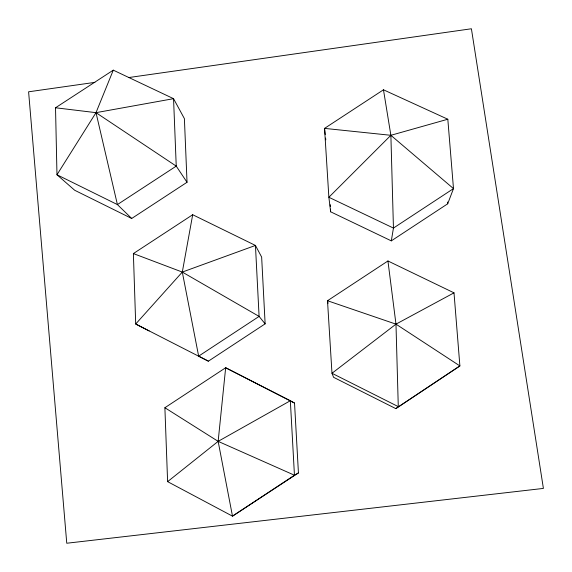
<?xml version="1.0" encoding="UTF-8"?>
<svg xmlns="http://www.w3.org/2000/svg" width="572" height="572" viewBox="0 0 572 572"><rect width="100%" height="100%" fill="white"/><g stroke="black" fill="none" stroke-linecap="round" stroke-linejoin="round"><path stroke-width="0.86" d="M391.312 240.869L393.45 228.078L390.876 135.299L383.469 89.797L324.546 128.385L328.871 197.276L330.645 211.804L391.312 240.869L447.704 203.789L453.489 188.61L447.819 119.233L383.469 89.797M192.692 214.729L182.304 272.072L198.648 356.149L208.38 361.175L265.129 323.852L261.647 257.093L255.448 245.445L192.692 214.729L133.383 253.575L135.7 324.017L149.149 330.938M113.277 70.149L96.003 112.663L56.978 174.753L74.703 190.276L131.71 218.475L187.03 182.275L184.398 118.64L173.552 98.677L113.277 70.149L55.527 107.772L56.978 174.753L117.41 204.583L131.71 218.475M167.61 481.645L218.147 441.362L290.34 400.736L294.53 403.067L298.434 472.93L232.489 516.151L167.61 481.645L164.886 407.729L225.661 367.746L290.34 400.736L294.451 475.218L232.489 516.151L218.147 441.362L225.661 367.746L294.53 403.067M395.788 408.615L459.888 365.93L454.004 292.835L387.938 260.975L327.506 300.736L331.982 373.28L333.598 377.313L395.788 408.615L459.888 365.93L395.981 324.145L327.506 300.736L328.071 303.26M198.648 356.149L259.095 316.409L255.448 245.445L182.304 272.072L135.7 324.017L208.38 361.175M298.434 472.93L294.451 475.218L218.147 441.362L164.886 407.729M454.004 292.835L395.981 324.145L331.982 373.28L398.284 406.628L395.981 324.145L387.938 260.975M447.819 119.233L390.876 135.299L324.546 128.385L325.218 134.549M94.888 82.368L28.6 91.799L66.76 543.236L543.4 488.416L471.407 28.764L128.471 77.585M55.527 107.772L96.003 112.663L173.552 98.677L176.24 166.123L187.03 182.275M133.383 253.575L182.304 272.072L259.095 316.409L265.129 323.852M325.597 138.074L325.79 139.84M447.561 202.023L447.704 203.789M330.194 204.69L330.309 206.471M330.473 209.137L330.645 211.804M390.876 135.299L328.871 197.276L393.45 228.078L453.489 188.61L390.876 135.299M176.24 166.123L117.41 204.583L96.003 112.663L176.24 166.123"/></g></svg>
